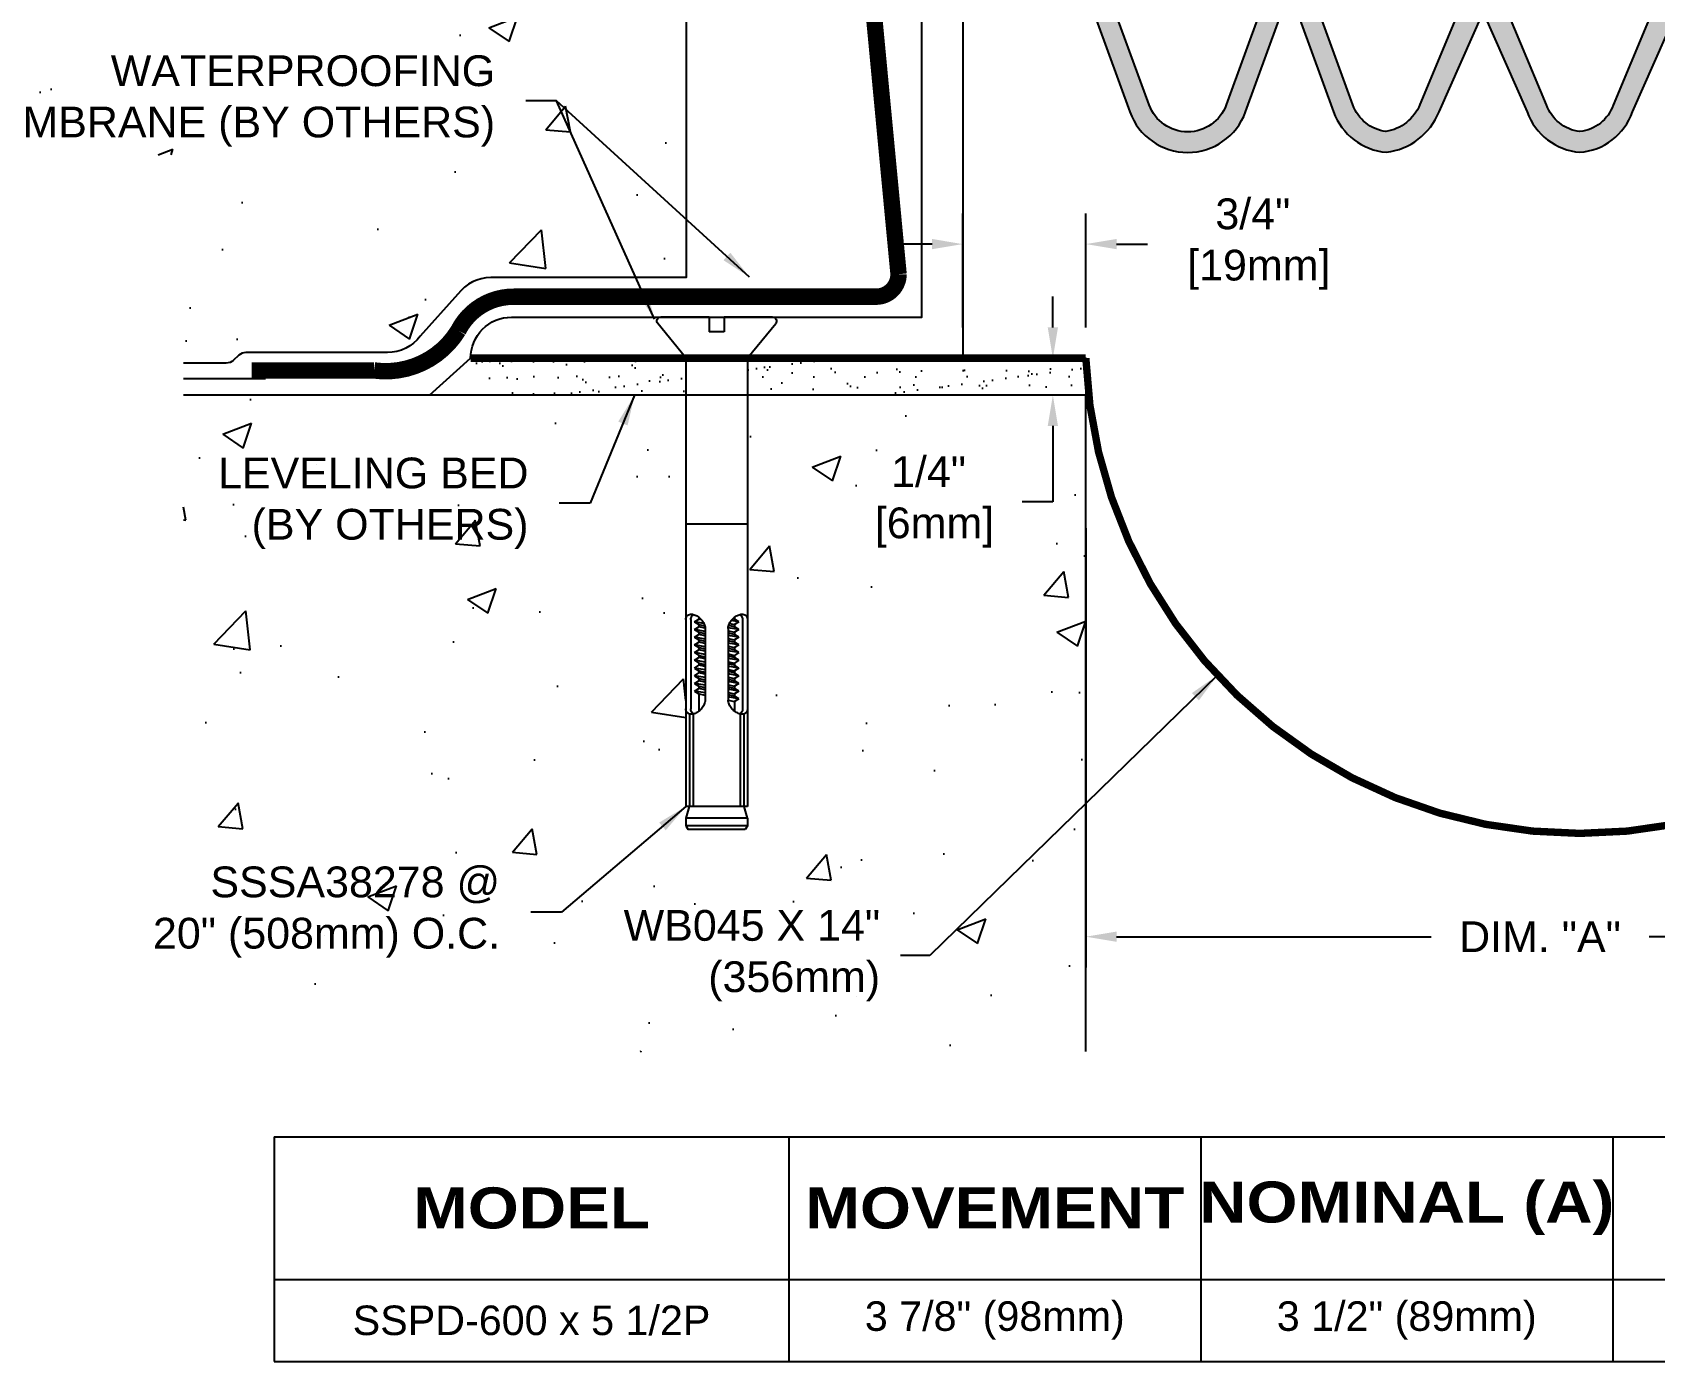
# Model space of a CAD drawing. Header units: inches. Extents: x -6.1 to 53.5, y -11.4 to 2.8.
# Drawn here: x -0.92 to 8.97, y -11.37 to -3.27 of the extents above; entities that cross this region are included whole.
import ezdxf

# ---------------------------------------------------------------- set-up
doc = ezdxf.new("R2010")
doc.units = ezdxf.units.IN
doc.header["$MEASUREMENT"] = 0
for name, color, linetype in [('Anchors', 4, 'Continuous'), ('Conditions', 1, 'Continuous'), ('Dimensions', 3, 'Continuous'), ('Fillers', 2, 'Continuous'), ('Metals', 7, 'Continuous'), ('Seal', 5, 'Continuous'), ('Text', 2, 'Continuous')]:
    doc.layers.add(name, color=color, linetype=linetype)
doc.styles.add('ARIAL', font='arial.ttf')
doc.styles.add('Arial Bold', font='')
doc.styles.get('Arial Bold').set_extended_font_data('Arial Black')
doc.dimstyles.new('Arial', dxfattribs={"dimscale": 1.5, "dimtxt": 0.125, "dimasz": 0.125, "dimexe": 0.125, "dimexo": 0.125, "dimgap": 0.125, "dimtad": 0, "dimtih": 1, "dimtoh": 1, "dimdec": 4, "dimzin": 0, "dimdsep": 46, "dimlunit": 4, "dimtxsty": 'ARIAL', "dimcen": 0.125, "dimadec": 0, "dimazin": 0, "dimtfac": 1, "dimtdec": 4, "dimtofl": 0, "dimtmove": 0, "dimatfit": 3, "dimfxl": 0, "dimfrac": 2, "dimtolj": 1, "dimtzin": 0, "dimarcsym": 0})
pattern_1 = [(37.5, (-4.8217, -9.52077), (-0.0062993, 0.1926824), [0, -0.152, 0, -0.17, 0, -0.1625]), (7.5, (-4.8217, -9.52077), (0.1769777, 0.2822146), [0, -0.082, 0, -0.137, 0, -0.0525]), (327.5, (-4.9447, -9.52077), (0.3114142, 0.000566), [0, -0.05, 0, -0.18, 0, -0.235]), (317.5, (-4.9447, -9.52077), (0.3006127, 0.0877676), [0, -0.025, 0, -0.118, 0, -0.135])]

# ---------------------------------------------------------------- blocks, each defined once
blk = doc.blocks.new('SSSA38278')
for p, q in [((-0.3411, 0), (-0.045, 0)), ((-0.045, 0), (-0.045, -0.09)), ((0.045, 0), (0.3411, 0)), ((0.045, 0), (0.045, -0.09)), ((-0.1909, -0.2462), (-0.3597, -0.039)), ((-0.045, -0.09), (0.045, -0.09)), ((0.1909, -0.2462), (0.3597, -0.039)), ((-0.1875, -0.2556), (-0.1875, -2.982)), ((0.1875, -0.2556), (0.1875, -2.982)), ((-0.1875, -1.2621), (0.1875, -1.2621)), ((-0.1575, -1.8434), (-0.1575, -2.3869)), ((-0.135, -1.857), (-0.108, -1.8405)), ((-0.135, -1.857), (-0.0889, -1.849)), ((-0.135, -1.857), (-0.108, -1.8735)), ((-0.108, -1.8297), (-0.108, -1.8405)), ((-0.108, -1.8405), (-0.0983, -1.8383)), ((-0.0776, -1.8668), (-0.108, -1.8735)), ((-0.108, -1.8735), (-0.108, -1.8873)), ((0.108, -1.8735), (0.0723, -1.8812)), ((0.0775, -1.8669), (0.135, -1.857)), ((0.0933, -1.8436), (0.108, -1.8405)), ((0.108, -1.8297), (0.108, -1.8405)), ((0.135, -1.857), (0.108, -1.8405)), ((0.135, -1.857), (0.108, -1.8735)), ((0.108, -1.8735), (0.108, -1.8873)), ((0.1575, -1.8434), (0.1575, -2.3869)), ((-0.135, -1.9038), (-0.108, -1.8873)), ((-0.135, -1.9038), (-0.0705, -1.8926)), ((-0.135, -1.9038), (-0.108, -1.9203)), ((-0.135, -1.9507), (-0.108, -1.9342)), ((-0.135, -1.9507), (-0.0705, -1.9395)), ((-0.135, -1.9507), (-0.108, -1.9672)), ((-0.108, -1.8873), (-0.0727, -1.8797)), ((-0.0705, -1.9122), (-0.108, -1.9203)), ((-0.108, -1.9203), (-0.108, -1.9342)), ((-0.108, -1.9342), (-0.0705, -1.9261)), ((-0.0705, -1.9591), (-0.108, -1.9672)), ((-0.108, -1.9672), (-0.108, -1.9811)), ((-0.108, -1.9811), (-0.0705, -1.9729)), ((-0.0705, -1.8964), (-0.0705, -2.3339)), ((0.0705, -1.8955), (0.108, -1.8873)), ((0.0705, -1.8964), (0.0705, -2.3339)), ((0.0705, -1.915), (0.135, -1.9038)), ((0.0705, -1.915), (0.135, -1.9038)), ((0.108, -1.9203), (0.0705, -1.9285)), ((0.0705, -1.9423), (0.108, -1.9342)), ((0.0705, -1.9619), (0.135, -1.9507)), ((0.108, -1.9672), (0.0705, -1.9753)), ((0.135, -1.9038), (0.108, -1.8873)), ((0.135, -1.9038), (0.108, -1.9203)), ((0.108, -1.9203), (0.108, -1.9342)), ((0.135, -1.9507), (0.108, -1.9342)), ((0.135, -1.9507), (0.108, -1.9672)), ((0.108, -1.9672), (0.108, -1.9811)), ((-0.135, -1.9976), (-0.108, -1.9811)), ((-0.135, -1.9976), (-0.0705, -1.9864)), ((-0.135, -1.9976), (-0.108, -2.0141)), ((-0.135, -2.0445), (-0.108, -2.028)), ((-0.135, -2.0445), (-0.0705, -2.0333)), ((-0.135, -2.0445), (-0.108, -2.061)), ((-0.135, -2.0913), (-0.108, -2.0748)), ((-0.0705, -2.0059), (-0.108, -2.0141)), ((-0.108, -2.0141), (-0.108, -2.028)), ((-0.108, -2.028), (-0.0705, -2.0198)), ((-0.0705, -2.0528), (-0.108, -2.061)), ((-0.108, -2.061), (-0.108, -2.0748)), ((-0.108, -2.0748), (-0.0705, -2.0667)), ((0.0705, -1.9892), (0.108, -1.9811)), ((0.0705, -2.0088), (0.135, -1.9976)), ((0.108, -2.0141), (0.0705, -2.0222)), ((0.0705, -2.0361), (0.108, -2.028)), ((0.0705, -2.0557), (0.135, -2.0445)), ((0.108, -2.061), (0.0705, -2.0691)), ((0.0705, -2.083), (0.108, -2.0748)), ((0.135, -1.9976), (0.108, -1.9811)), ((0.135, -1.9976), (0.108, -2.0141)), ((0.108, -2.0141), (0.108, -2.028)), ((0.135, -2.0445), (0.108, -2.028)), ((0.135, -2.0445), (0.108, -2.061)), ((0.108, -2.061), (0.108, -2.0748)), ((0.135, -2.0913), (0.108, -2.0748)), ((-0.135, -2.0913), (-0.0705, -2.0801)), ((-0.135, -2.0913), (-0.108, -2.1078)), ((-0.135, -2.1382), (-0.108, -2.1217)), ((-0.135, -2.1382), (-0.0705, -2.127)), ((-0.135, -2.1382), (-0.108, -2.1547)), ((-0.135, -2.1851), (-0.108, -2.1686)), ((-0.135, -2.1851), (-0.0705, -2.1739)), ((-0.0705, -2.0997), (-0.108, -2.1078)), ((-0.108, -2.1078), (-0.108, -2.1217)), ((-0.108, -2.1217), (-0.0705, -2.1136)), ((-0.0705, -2.1466), (-0.108, -2.1547)), ((-0.108, -2.1547), (-0.108, -2.1686)), ((-0.108, -2.1686), (-0.0705, -2.1604)), ((0.0705, -2.1025), (0.135, -2.0913)), ((0.108, -2.1078), (0.0705, -2.116)), ((0.0705, -2.1298), (0.108, -2.1217)), ((0.0705, -2.1494), (0.135, -2.1382)), ((0.108, -2.1547), (0.0705, -2.1628)), ((0.0705, -2.1767), (0.108, -2.1686)), ((0.135, -2.0913), (0.108, -2.1078)), ((0.108, -2.1078), (0.108, -2.1217)), ((0.135, -2.1382), (0.108, -2.1217)), ((0.135, -2.1382), (0.108, -2.1547)), ((0.108, -2.1547), (0.108, -2.1686)), ((0.135, -2.1851), (0.108, -2.1686)), ((-0.135, -2.1851), (-0.108, -2.2016)), ((-0.135, -2.232), (-0.108, -2.2155)), ((-0.135, -2.232), (-0.0705, -2.2208)), ((-0.135, -2.232), (-0.108, -2.2485)), ((-0.135, -2.2788), (-0.108, -2.2623)), ((-0.135, -2.2788), (-0.0705, -2.2676)), ((-0.0705, -2.1934), (-0.108, -2.2016)), ((-0.108, -2.2016), (-0.108, -2.2155)), ((-0.108, -2.2155), (-0.0705, -2.2073)), ((-0.0705, -2.2403), (-0.108, -2.2485)), ((-0.108, -2.2485), (-0.108, -2.2623)), ((-0.108, -2.2623), (-0.0705, -2.2542)), ((0.0705, -2.1963), (0.135, -2.1851)), ((0.108, -2.2016), (0.0705, -2.2097)), ((0.0705, -2.2236), (0.108, -2.2155)), ((0.0705, -2.2432), (0.135, -2.232)), ((0.108, -2.2485), (0.0705, -2.2566)), ((0.0705, -2.2705), (0.108, -2.2623)), ((0.135, -2.1851), (0.108, -2.2016)), ((0.108, -2.2016), (0.108, -2.2155)), ((0.135, -2.232), (0.108, -2.2155)), ((0.135, -2.232), (0.108, -2.2485)), ((0.108, -2.2485), (0.108, -2.2623)), ((0.135, -2.2788), (0.108, -2.2623)), ((-0.135, -2.2788), (-0.108, -2.2953)), ((-0.135, -2.3257), (-0.108, -2.3092)), ((-0.135, -2.3257), (-0.0705, -2.3145)), ((-0.135, -2.3257), (-0.108, -2.3422)), ((-0.0705, -2.2872), (-0.108, -2.2953)), ((-0.108, -2.2953), (-0.108, -2.3092)), ((-0.108, -2.3092), (-0.0705, -2.3011)), ((-0.0705, -2.3341), (-0.108, -2.3422)), ((-0.108, -2.3422), (-0.108, -2.4007)), ((0.0705, -2.29), (0.135, -2.2788)), ((0.108, -2.2953), (0.0705, -2.3035)), ((0.135, -2.2788), (0.108, -2.2953)), ((0.108, -2.2953), (0.108, -2.4007)), ((-0.166, -2.4197), (-0.166, -2.982)), ((-0.1435, -2.4197), (-0.1435, -2.982)), ((0.1435, -2.4197), (0.1435, -2.982)), ((0.166, -2.4197), (0.166, -2.982)), ((-0.1875, -3.0529), (-0.1682, -2.982)), ((-0.1875, -2.982), (0.1875, -2.982)), ((-0.1875, -3.0529), (0.1875, -3.0529)), ((-0.1875, -3.0529), (-0.1875, -3.0994)), ((0.1682, -2.982), (0.1875, -3.0529)), ((0.1875, -3.0529), (0.1875, -3.0994)), ((-0.1875, -3.0994), (0.1875, -3.0994)), ((-0.1875, -3.0994), (-0.1741, -3.1226)), ((-0.1741, -3.1226), (0.1741, -3.1226)), ((0.1875, -3.0994), (0.1741, -3.1226))]:
    blk.add_line(p, q)
for centre, radius, start, end in [((-0.3411, -0.0239), 0.0239, 90, 219.03203), ((0.3411, -0.0239), 0.0239, 320.96797, 90), ((-0.2025, -0.2556), 0.015, 0, 39.16663), ((0.2025, -0.2556), 0.015, 140.83337, 180), ((-0.1351, -1.8434), 0.0524, 168.9394, 180), ((-0.1595, -1.8387), 0.0276, 135, 168.9394), ((-0.1595, -1.8387), 0.0276, 101.0606, 135), ((-0.1547, -1.863), 0.0524, 76.6123, 101.0606), ((-0.1051, -1.8434), 0.0524, 168.9394, 180), ((-0.1295, -1.8387), 0.0276, 135, 168.9394), ((-0.1295, -1.8387), 0.0276, 110.90855, 135), ((-0.1607, -1.8883), 0.0783, 59.30278, 76.6123), ((-0.1791, -1.9193), 0.1144, 45, 59.30278), ((-0.1791, -1.9193), 0.1144, 30.69722, 45), ((-0.1481, -1.9009), 0.0783, 13.3877, 30.69722), ((0.1481, -1.9009), 0.0783, 149.30278, 166.6123), ((0.1791, -1.9193), 0.1144, 135, 149.30278), ((0.1791, -1.9193), 0.1144, 120.69722, 135), ((0.1607, -1.8883), 0.0783, 103.3877, 120.69722), ((0.1295, -1.8387), 0.0276, 45, 69.09145), ((0.1547, -1.863), 0.0524, 78.9394, 103.3877), ((0.1295, -1.8387), 0.0276, 11.0606, 45), ((0.1051, -1.8434), 0.0524, 360, 11.0606), ((0.1595, -1.8387), 0.0276, 45, 78.9394), ((0.1595, -1.8387), 0.0276, 11.0606, 45), ((0.1351, -1.8434), 0.0524, 0, 11.0606), ((-0.1229, -1.8949), 0.0524, 358.29929, 13.3877), ((0.1229, -1.8949), 0.0524, 166.6123, 181.70071), ((-0.1791, -2.3111), 0.1144, 315, 329.30278), ((-0.1481, -2.3295), 0.0783, 329.30278, 346.6123), ((-0.1229, -2.3355), 0.0524, 346.6123, 1.70071), ((0.1229, -2.3355), 0.0524, 178.29929, 193.3877), ((0.1481, -2.3295), 0.0783, 193.3877, 210.69722), ((0.1791, -2.3111), 0.1144, 210.69722, 225), ((-0.1351, -2.3869), 0.0524, 180, 191.0606), ((-0.1595, -2.3917), 0.0276, 191.0606, 225), ((-0.1595, -2.3917), 0.0276, 225, 258.9394), ((-0.1547, -2.3673), 0.0524, 258.9394, 283.3877), ((-0.1051, -2.3869), 0.0524, 180, 191.0606), ((-0.1295, -2.3917), 0.0276, 191.0606, 225), ((-0.1295, -2.3917), 0.0276, 225, 249.09145), ((-0.1607, -2.3421), 0.0783, 283.3877, 300.69722), ((-0.1791, -2.3111), 0.1144, 300.69722, 315), ((0.1791, -2.3111), 0.1144, 225, 239.30278), ((0.1607, -2.3421), 0.0783, 239.30278, 256.6123), ((0.1295, -2.3917), 0.0276, 290.90855, 315), ((0.1547, -2.3673), 0.0524, 256.6123, 281.0606), ((0.1295, -2.3917), 0.0276, 315, 348.9394), ((0.1051, -2.3869), 0.0524, 348.9394, 0), ((0.1595, -2.3917), 0.0276, 281.0606, 315), ((0.1595, -2.3917), 0.0276, 315, 348.9394), ((0.1351, -2.3869), 0.0524, 348.9394, 360)]:
    blk.add_arc(centre, radius, start, end)
blk = doc.blocks.new('*D2')
at = {"layer": 'Defpoints', "color": 0}
for p in [(5.5, -6.1028), (11.5224, -6.1028), (11.5224, -8.7807)]:
    blk.add_point(p, dxfattribs=at)
at = {"layer": 'Dimensions', "color": 0, "lineweight": -2}
for p, q in [((5.5, -6.2903), (5.5, -8.9682)), ((11.5224, -6.2903), (11.5224, -8.9682)), ((5.6875, -8.7807), (7.6041, -8.7807)), ((11.3349, -8.7807), (8.933, -8.7807))]:
    blk.add_line(p, q, dxfattribs=at)
at = {"layer": 'Dimensions', "color": 0}
for points in [[(5.6875, -8.7495), (5.6875, -8.812), (5.5, -8.7807)], [(11.3349, -8.7495), (11.3349, -8.812), (11.5224, -8.7807)]]:
    blk.add_solid(points, dxfattribs=at)
at = {"layer": 'Dimensions', "color": 0, "insert": (8.2685, -8.7807), "char_height": 0.1875, "attachment_point": 5, "style": 'ARIAL'}
blk.add_mtext('\\A1;DIM. "A"', dxfattribs=at)
blk = doc.blocks.new('*D3')
at = {"layer": 'Defpoints', "color": 0}
for p in [(5.2991, -5.2551), (5.5, -5.2551), (5.5, -5.4801)]:
    blk.add_point(p, dxfattribs=at)
at = {"layer": 'Dimensions', "color": 0, "lineweight": -2}
for p, q in [((5.2991, -5.0676), (5.2991, -4.8801)), ((5.3125, -5.2551), (5.1116, -5.2551)), ((5.3125, -5.4801), (5.1116, -5.4801)), ((5.2991, -5.6676), (5.2991, -6.1307)), ((5.2991, -6.1307), (5.1116, -6.1307))]:
    blk.add_line(p, q, dxfattribs=at)
at = {"layer": 'Dimensions', "color": 0}
for points in [[(5.2679, -5.0676), (5.3304, -5.0676), (5.2991, -5.2551)], [(5.2679, -5.6676), (5.3304, -5.6676), (5.2991, -5.4801)]]:
    blk.add_solid(points, dxfattribs=at)
at = {"layer": 'Dimensions', "color": 0, "insert": (4.5413, -6.1307), "char_height": 0.1875, "attachment_point": 5, "style": 'ARIAL'}
blk.add_mtext('\\A1;1/4"\\P [6mm]', dxfattribs=at)
blk = doc.blocks.new('*D4')
at = {"layer": 'Defpoints', "color": 0}
for p in [(4.75, -4.56), (4.75, -5.2551), (5.5, -5.2551)]:
    blk.add_point(p, dxfattribs=at)
at = {"layer": 'Dimensions', "color": 0, "lineweight": -2}
for p, q in [((4.75, -5.0676), (4.75, -4.3725)), ((5.5, -5.0676), (5.5, -4.3725)), ((4.5625, -4.56), (4.375, -4.56)), ((5.6875, -4.56), (5.875, -4.56))]:
    blk.add_line(p, q, dxfattribs=at)
at = {"layer": 'Dimensions', "color": 0}
for points in [[(4.5625, -4.5287), (4.5625, -4.5912), (4.75, -4.56)], [(5.6875, -4.5287), (5.6875, -4.5912), (5.5, -4.56)]]:
    blk.add_solid(points, dxfattribs=at)
at = {"layer": 'Dimensions', "color": 0, "insert": (6.5181, -4.56), "char_height": 0.1875, "attachment_point": 5, "style": 'ARIAL'}
blk.add_mtext('\\A1;3/4"\\P [19mm]', dxfattribs=at)
blk = doc.blocks.new('CSA3X4X14')
blk.add_lwpolyline([(0.25, 3.75, 0.414214), (0, 4), (0, 0), (3, 0, 0.414214), (2.75, 0.25), (0.25, 0.25)], format="xyb", close=True)
blk = doc.blocks.new('*T18')
at = {"layer": 'Conditions', "color": 0, "linetype": 'ByBlock', "lineweight": -2}
for p, q in [((0, 0), (16.0668, 0)), ((0, 0), (0, -1.3687)), ((3.1361, 0), (3.1361, -1.3687)), ((5.6473, 0), (5.6473, -1.3687)), ((8.1584, 0), (8.1584, -1.3687)), ((10.6695, 0), (10.6695, -1.3687)), ((13.1806, 0), (13.1806, -1.3687)), ((16.0668, 0), (16.0668, -1.3687)), ((0, -0.8687), (16.0668, -0.8687)), ((0, -1.3687), (16.0668, -1.3687))]:
    blk.add_line(p, q, dxfattribs=at)
at = {"layer": 'Conditions', "color": 2, "attachment_point": 5}
for s, insert, char_height, width, style in [('{\\fArial Black|b0|i0|c0|p34;NOMINAL (A)}', (6.9028, -0.4343), 0.25, 2.391127, 'ARIAL'), ('{\\fArial Black|b0|i0|c0|p34;MIN (A)}', (9.4139, -0.4343), 0.25, 2.391127, 'ARIAL'), ('{\\fArial Black|b0|i0|c0|p34;MAX (A)}', (11.9251, -0.4343), 0.25, 2.391127, 'ARIAL'), (' (B)', (14.6237, -0.4343), 0.25, 2.766127, 'Arial Bold'), ('{\\fArial Black|b0|i0|c0|p34;MODEL}', (1.5681, -0.4343), 0.25, 3.016127, 'ARIAL'), ('{\\fArial Black|b0|i0|c0|p34;MOVEMENT}', (4.3917, -0.4343), 0.25, 2.391127, 'ARIAL'), ('10 3/4" (273mm)', (14.6237, -1.1187), 0.1875, 2.766127, 'ARIAL'), ('SSPD-600 x 5 1/2P', (1.5681, -1.1187), 0.18, 3.016127, 'ARIAL'), ('3 7/8" (98mm)', (4.3917, -1.1187), 0.18, 2.391127, 'ARIAL'), ('3 1/2" (89mm)', (6.9028, -1.1187), 0.18, 2.391127, 'ARIAL'), ('2 1/8" (54mm)', (9.4139, -1.1187), 0.18, 2.391127, 'ARIAL'), ('6" (152mm)', (11.9251, -1.1187), 0.18, 2.391127, 'ARIAL')]:
    blk.add_mtext(s, dxfattribs=dict(at, insert=insert, char_height=char_height, width=width, style=style))
blk = doc.blocks.new('SSPD600')
h = blk.add_hatch(color=256)
h.paths.add_polyline_path([(3.3139, 0.03), (3.0817, -0.6936), (2.8496, 0.03), (2.1344, 0.03), (1.871, -0.6936), (1.5276, 0.25), (1.25, 0.25), (1.25, 0.125), (0, 0.125), (0, 0), (0.571, 0, -0.414214), (0.634, -0.063), (0.634, -0.697), (0.697, -0.76), (0.742, -0.76), (0.9244, -0.5776), (0.8679, -0.521), (0.7496, -0.6393, -0.668179), (0.724, -0.6286), (0.724, -0.45, -0.414214), (0.764, -0.41, 0.414214), (0.804, -0.37), (0.804, -0.063, -0.414214), (0.867, 0), (1.187, 0, -0.414214), (1.25, -0.063), (1.25, -2.7652), (1.5186, -3.5033, 0.315299), (1.871, -3.75, 0.315299), (2.2234, -3.5033), (2.492, -2.7652), (2.7606, -3.5033, 0.292514), (3.0817, -3.7487, 0.274694), (3.4029, -3.5033), (3.6715, -2.8975), (3.9401, -3.5033, 0.292514), (4.2612, -3.7487, 0.298466), (4.5824, -3.5033), (4.851, -2.8975), (5.1196, -3.5033, 0.292514), (5.4407, -3.7487, 0.264013), (5.7619, -3.5033), (6.0305, -2.7652), (6.2991, -3.5033, 0.315299), (6.6515, -3.75, 0.315299), (7.0039, -3.5033), (7.2725, -2.7652), (7.2725, -0.063, -0.414214), (7.3355, 0), (7.6555, 0, -0.414214), (7.7185, -0.063), (7.7185, -0.37, 0.414214), (7.7585, -0.41, -0.414214), (7.7985, -0.45), (7.7985, -0.6286, -0.668179), (7.7729, -0.6393), (7.6546, -0.521), (7.5981, -0.5776), (7.7805, -0.76), (7.8255, -0.76), (7.8885, -0.697), (7.8885, -0.063, -0.414214), (7.9515, 0), (8.5225, 0), (8.5225, 0.125), (7.2725, 0.125), (7.2725, 0.25), (6.9949, 0.25), (6.6515, -0.6936), (6.3881, 0.03), (5.6729, 0.03), (5.4407, -0.6936), (5.2086, 0.03), (4.4934, 0.03), (4.2612, -0.6936), (4.0291, 0.03)])
h.paths.add_polyline_path([(3.938, -0.095), (4.1956, -0.8982), (3.6715, -2.5321), (3.1474, -0.8982), (3.405, -0.095)], flags=16)
h.paths.add_polyline_path([(3.0161, -0.8982), (2.5146, -2.4617), (1.9375, -0.8763), (2.2219, -0.095), (2.7585, -0.095)], flags=16)
h.paths.add_polyline_path([(4.5845, -0.095), (5.1175, -0.095), (5.3751, -0.8982), (4.851, -2.5321), (4.3269, -0.8982)], flags=16)
h.paths.add_polyline_path([(3.0817, -1.1028), (3.5974, -2.7102), (3.2862, -3.4584, -0.260324), (3.0798, -3.6228, -0.279008), (2.8781, -3.4605), (2.5843, -2.6535)], flags=16)
h.paths.add_polyline_path([(4.2612, -1.1028), (4.7769, -2.7103), (4.4647, -3.4612, -0.288275), (4.2619, -3.6231, -0.281903), (4.0576, -3.4605), (3.7456, -2.7103)], flags=16)
h.paths.add_polyline_path([(1.8045, -0.8763), (1.375, -2.0563), (1.375, -0.063, 0.085638), (1.3641, 0), (1.375, 0), (1.375, 0.125), (1.44, 0.125)], flags=16)
h.paths.add_polyline_path([(5.764, -0.095), (6.3006, -0.095), (6.585, -0.8763), (6.0305, -2.3998), (6.0079, -2.4617), (5.5064, -0.8982)], flags=16)
h.paths.add_polyline_path([(1.871, -1.0591), (2.4255, -2.5825), (2.1059, -3.4605, -0.315299), (1.871, -3.625, -0.315299), (1.6361, -3.4605), (1.375, -2.7432), (1.375, -2.4218)], flags=16)
h.paths.add_polyline_path([(5.4407, -1.1028), (5.9382, -2.6535), (5.6457, -3.4571, -0.248103), (5.4376, -3.6226, -0.277706), (5.2371, -3.4605), (4.9251, -2.7103)], flags=16)
h.paths.add_polyline_path([(6.6515, -1.0591), (7.1475, -2.4218), (7.1475, -2.7432), (6.8864, -3.4605, -0.315299), (6.6515, -3.625, -0.315299), (6.4166, -3.4605), (6.097, -2.5825)], flags=16)
h.paths.add_polyline_path([(6.718, -0.8763), (7.0825, 0.125), (7.1475, 0.125), (7.1475, 0), (7.1584, 0, 0.085638), (7.1475, -0.063), (7.1475, -2.0563)], flags=16)
for points in [[(7.2725, -0.063, -0.414214), (7.3355, 0), (7.6555, 0, -0.414214), (7.7185, -0.063), (7.7185, -0.37, 0.414214), (7.7585, -0.41, -0.414214), (7.7985, -0.45), (7.7985, -0.6286, -0.668179), (7.7729, -0.6393), (7.6546, -0.521), (7.5981, -0.5776), (7.7805, -0.76), (7.8255, -0.76), (7.8885, -0.697), (7.8885, -0.063, -0.414214), (7.9515, 0), (8.5225, 0), (8.5225, 0.125), (7.2725, 0.125), (7.2725, 0.25), (6.9949, 0.25), (6.6515, -0.6936), (6.3881, 0.03), (5.6729, 0.03), (5.4407, -0.6936), (5.2086, 0.03), (4.4934, 0.03), (4.2612, -0.6936), (4.0291, 0.03), (3.3139, 0.03), (3.0817, -0.6936), (2.8496, 0.03), (2.1344, 0.03), (1.871, -0.6936), (1.5276, 0.25), (1.25, 0.25), (1.25, 0.125), (0, 0.125), (0, 0), (0.571, 0, -0.414214), (0.634, -0.063), (0.634, -0.697), (0.697, -0.76), (0.742, -0.76), (0.9244, -0.5776), (0.8679, -0.521), (0.7496, -0.6393, -0.668179), (0.724, -0.6286), (0.724, -0.45, -0.414214), (0.764, -0.41, 0.414214), (0.804, -0.37), (0.804, -0.063, -0.414214), (0.867, 0), (1.187, 0, -0.414214), (1.25, -0.063), (1.25, -2.7652), (1.5186, -3.5033, 0.315299), (1.871, -3.75, 0.315299), (2.2234, -3.5033), (2.492, -2.7652), (2.7606, -3.5033, 0.292514), (3.0817, -3.7487, 0.274694), (3.4029, -3.5033), (3.6715, -2.8975), (3.9401, -3.5033, 0.292514), (4.2612, -3.7487, 0.298466), (4.5824, -3.5033), (4.851, -2.8975), (5.1196, -3.5033, 0.292514), (5.4407, -3.7487, 0.264013), (5.7619, -3.5033), (6.0305, -2.7652), (6.2991, -3.5033, 0.315299), (6.6515, -3.75, 0.315299), (7.0039, -3.5033), (7.2725, -2.7652)], [(1.8045, -0.8763), (1.375, -2.0563), (1.375, -0.063, 0.085638), (1.3641, 0), (1.375, 0), (1.375, 0.125), (1.44, 0.125)], [(6.718, -0.8763), (7.1475, -2.0563), (7.1475, -0.063, -0.085638), (7.1584, 0), (7.1475, 0), (7.1475, 0.125), (7.0825, 0.125)], [(1.871, -1.0591), (2.4255, -2.5825), (2.1059, -3.4605, -0.315299), (1.871, -3.625, -0.315299), (1.6361, -3.4605), (1.375, -2.7432), (1.375, -2.4218)], [(6.6515, -1.0591), (6.097, -2.5825), (6.4166, -3.4605, 0.315299), (6.6515, -3.625, 0.315299), (6.8864, -3.4605), (7.1475, -2.7432), (7.1475, -2.4218)], [(3.0817, -1.1028), (3.5974, -2.7102), (3.2862, -3.4584, -0.260324), (3.0798, -3.6228, -0.279008), (2.8781, -3.4605), (2.5843, -2.6535)], [(4.2612, -1.1028), (4.7769, -2.7103), (4.4647, -3.4612, -0.288275), (4.2619, -3.6231, -0.281903), (4.0576, -3.4605), (3.7456, -2.7103)], [(5.4407, -1.1028), (5.9382, -2.6535), (5.6457, -3.4571, -0.248103), (5.4376, -3.6226, -0.277706), (5.2371, -3.4605), (4.9251, -2.7103)]]:
    blk.add_lwpolyline(points, format="xyb", close=True)
for points in [[(2.2219, -0.095), (2.7585, -0.095), (3.0161, -0.8982), (2.5146, -2.4617), (1.9375, -0.8763)], [(3.1474, -0.8982), (3.405, -0.095), (3.938, -0.095), (4.1956, -0.8982), (3.6715, -2.5321)], [(4.3269, -0.8982), (4.5845, -0.095), (5.1175, -0.095), (5.3751, -0.8982), (4.851, -2.5321)], [(5.5064, -0.8982), (5.764, -0.095), (6.3006, -0.095), (6.585, -0.8763), (6.0305, -2.3998), (6.0079, -2.4617)]]:
    blk.add_lwpolyline(points, close=True)

msp = doc.modelspace()

# ---------------------------------------------------------------- hatches: boundary and pattern name
at = {"layer": 'Conditions'}
h = msp.add_hatch(dxfattribs=at)
h.set_pattern_fill('AR-CONC', color=256, scale=0.25, style=0)
h.set_pattern_definition([(50, (-5.024, -12.4823), (1.79315, -0.15688), [0.1875, -2.0625]), (355, (-5.024, -12.4823), (-0.34688, 1.88048), [0.15, -1.65]), (100.4514, (-4.8746, -12.4954), (1.44627, 1.7236), [0.15935, -1.75286]), (46.184, (-5.024, -11.9823), (2.6681, -0.4138), [0.28125, -3.09375]), (96.636, (-4.8017, -12.0168), (2.33666, 2.4353), [0.23903, -2.62928]), (351.184, (-5.024, -11.9823), (2.33665, 2.4353), [0.225, -2.475]), (21, (-4.774, -12.1073), (1.49227, -1.00655), [0.1875, -2.0625]), (326, (-4.774, -12.1073), (0.60829, 1.81288), [0.15, -1.65]), (71.4514, (-4.6497, -12.1912), (2.10056, 0.80633), [0.15935, -1.75286]), (37.5, (-5.024, -12.4823), (0.0304, 0.832235), [0, -1.63, 0, -1.675, 0, -1.65625]), (7.5, (-5.024, -12.4823), (0.657674, 0.98603), [0, -0.955, 0, -1.5925, 0, -0.63125]), (327.5, (-5.5815, -12.4823), (1.334556, -0.056387), [0, -0.625, 0, -1.95, 0, -2.5875]), (317.5, (-5.8315, -12.4823), (1.457965, 0.25026), [0, -0.8125, 0, -1.295, 0, -1.8375])])
edge = h.paths.add_edge_path()
edge.add_line((3.0645, 0), (-0.04587, 0))
edge.add_line((-0.04587, 0), (-0.04587, -5.28486))
edge.add_line((-0.04587, -5.28486), (0.21529, -5.28486))
edge.add_arc((0.21529, -5.22236), 0.0625, 270, 312.204497)
edge.add_line((0.25728, -5.26865), (0.29232, -5.23687))
edge.add_arc((0.33431, -5.28317), 0.0625, 90, 132.204497, ccw=False)
edge.add_line((0.33431, -5.22067), (1.19692, -5.22067))
edge.add_arc((1.19692, -4.97067), 0.25, 270, 323.188767)
edge.add_line((1.39707, -5.12046), (1.62708, -4.86456))
edge.add_arc((1.82723, -5.01435), 0.25, 90, 143.188767, ccw=False)
edge.add_line((1.82723, -4.76435), (3.0645, -4.76435))
edge.add_line((3.0645, -4.76435), (3.0645, 0))
edge = h.paths.add_edge_path()
edge.add_line((17.02241, 0), (13.36955, 0))
edge.add_line((13.36955, 0), (13.36955, -4.76435))
edge.add_line((13.36955, -4.76435), (15.14931, -4.76435))
edge.add_arc((15.14931, -5.01435), 0.25, 36.811233, 90, ccw=False)
edge.add_line((15.34946, -4.86456), (15.57947, -5.12046))
edge.add_arc((15.77962, -4.97067), 0.25, 216.811233, 270)
edge.add_line((15.77962, -5.22067), (16.64223, -5.22067))
edge.add_arc((16.64223, -5.28317), 0.0625, 47.795503, 90, ccw=False)
edge.add_line((16.68421, -5.23687), (16.71926, -5.26865))
edge.add_arc((16.76124, -5.22236), 0.0625, 227.795503, 270)
edge.add_line((16.76124, -5.28486), (17.02241, -5.28486))
edge.add_line((17.02241, -5.28486), (17.02241, 0))
h.paths.add_polyline_path([(0.08896, -0.76942), (2.89212, -0.76942), (2.89212, -1.42495), (0.08896, -1.42495)], flags=16)
h.paths.add_polyline_path([(-1.43886, -3.36009), (1.90045, -3.36009), (1.90045, -4.01561), (-1.43886, -4.01561)])
h.paths.add_polyline_path([(13.93223, -3.46108), (15.10839, -3.46108), (15.10839, -3.74885), (13.93223, -3.74885)], flags=16)
h.paths.add_polyline_path([(14.00717, -0.74264), (14.65869, -0.74264), (14.65869, -1.02466), (14.00717, -1.02466)], flags=16)
h.paths.add_polyline_path([(14.02123, -1.4424), (16.02874, -1.4424), (16.02874, -1.73004), (14.02123, -1.73004)], flags=16)
h = msp.add_hatch(dxfattribs=at)
h.set_pattern_fill('AR-SAND', color=256, scale=0.1, style=0)
h.set_pattern_definition(pattern_1)
h.paths.add_polyline_path([(3.0625, -5.26077, 0.0967687), (3.0614, -5.25512), (1.75, -5.25512), (1.75, -5.48012), (3.0625, -5.48012)])
h = msp.add_hatch(dxfattribs=at)
h.set_pattern_fill('AR-SAND', color=256, scale=0.1, style=0)
h.set_pattern_definition(pattern_1)
h.paths.add_polyline_path([(5.5, -5.25512), (3.4386, -5.25512, 0.0967687), (3.4375, -5.26077), (3.4375, -5.48012), (5.5, -5.48012)])
h = msp.add_hatch(dxfattribs=at)
h.set_pattern_fill('AR-CONC', color=256, scale=0.25, style=0)
h.set_pattern_definition([(50, (-4.8217, -9.5208), (1.79315, -0.15688), [0.1875, -2.0625]), (355, (-4.8217, -9.5208), (-0.34688, 1.88048), [0.15, -1.65]), (100.451, (-4.6723, -9.5338), (1.44627, 1.7236), [0.15935, -1.75286]), (46.184, (-4.8217, -9.0208), (2.6681, -0.4138), [0.28125, -3.09375]), (96.636, (-4.5994, -9.0553), (2.33666, 2.4353), [0.239, -2.6293]), (351.184, (-4.8217, -9.0208), (2.33665, 2.4353), [0.225, -2.475]), (21, (-4.5717, -9.1458), (1.49227, -1.00655), [0.1875, -2.0625]), (326, (-4.5717, -9.1458), (0.6083, 1.81288), [0.15, -1.65]), (71.451, (-4.4473, -9.2297), (2.10056, 0.80633), [0.15935, -1.75286]), (37.5, (-4.8217, -9.5208), (0.0304, 0.832235), [0, -1.63, 0, -1.675, 0, -1.65625]), (7.5, (-4.8217, -9.5208), (0.657674, 0.98603), [0, -0.955, 0, -1.5925, 0, -0.63125]), (327.5, (-5.3792, -9.5208), (1.334556, -0.056387), [0, -0.625, 0, -1.95, 0, -2.5875]), (317.5, (-5.6292, -9.5208), (1.45797, 0.25026), [0, -0.8125, 0, -1.295, 0, -1.8375])])
h.paths.add_polyline_path([(5.5, -5.48012), (3.4375, -5.48012), (3.4375, -7.98714), (3.41819, -7.98714), (3.4375, -8.05802), (3.4375, -8.10452), (3.42408, -8.12777), (3.07592, -8.12777), (3.0625, -8.10452), (3.0625, -8.05802), (3.08181, -7.98714), (3.0625, -7.98714), (3.0625, -5.48012), (1.5, -5.48012), (0, -5.48012), (0, -9.48012), (5.5, -9.48012)])
h.paths.add_polyline_path([(-0.38445, -6.09292), (1.5687, -6.09292), (1.5687, -6.74832), (-0.38445, -6.74832)], flags=9)

# ---------------------------------------------------------------- linework, layer by layer
msp.add_line((0, -5.37983), (0.50025, -5.37983), dxfattribs=at)
msp.add_lwpolyline([(3.0645, 0), (3.0645, -4.76435), (1.8731, -4.76435, 0.2363382), (1.67295, -4.86456), (1.44294, -5.12046, -0.2363382), (1.24279, -5.22067), (0.38018, -5.22067, 0.1862621), (0.33819, -5.23687), (0.30315, -5.26865, -0.1862621), (0.26117, -5.28486), (0, -5.28486)], format="xyb", dxfattribs=at)
msp.add_lwpolyline([(5.5, -5.48012), (1.5, -5.48012), (1.75, -5.25512), (5.5, -5.25512)], close=True, dxfattribs=at)
msp.add_lwpolyline([(5.5, -9.48012), (5.5, -5.48012), (0, -5.48012)], dxfattribs=at)
at = {"layer": 'Fillers'}
for points, const_width in [([(0.41499, -5.33012), (1.16145, -5.33012, 0.2970164), (1.67483, -5.08699, -0.2838842), (2.01341, -4.8805), (4.22482, -4.8805, 0.4058086), (4.35868, -4.74349), (4.35868, -4.74349), (4.125, -2.28488), (4.2, -0.38552, -0.8582025), (4.52571, -0.38552, -0.0549374), (4.46637, -0.92392, 0.1788182)], 0.1), ([(1.75, -5.25512), (5.5, -5.25512, 0.9617433), (11.5225, -5.25512), (15.2725, -5.25512)], 0.045)]:
    msp.add_lwpolyline(points, format="xyb", dxfattribs=dict(at, const_width=const_width))

# ---------------------------------------------------------------- block references
msp.add_blockref('*T18', (0.5534, -10.00114))
at = {"layer": 'Anchors', "xscale": -1}
msp.add_blockref('SSSA38278', (3.25, -5.00512), dxfattribs=at)
at = {"layer": 'Metals', "xscale": -1}
msp.add_blockref('CSA3X4X14', (4.75, -5.25512), dxfattribs=at)
at = {"layer": 'Seal'}
msp.add_blockref('SSPD600', (4.24991, -0.25124), dxfattribs=at)

# ---------------------------------------------------------------- texts
at = {"layer": 'Text', "char_height": 0.1875, "attachment_point": 6, "style": 'ARIAL'}
for s, insert, width in [('WATERPROOFING\\PMEMBRANE (BY OTHERS)', (1.89945, -3.68785), 4.3238956), ('LEVELING BED\\P(BY OTHERS)', (2.10301, -6.13931), 3.9533146), ('SSSA38278 @\\P20" (508mm) O.C.', (1.92987, -8.63124), 3.6647516)]:
    msp.add_mtext(s, dxfattribs=dict(at, insert=insert, width=width))
at = {"layer": 'Text', "insert": (4.24627, -8.89628), "char_height": 0.1875, "attachment_point": 6, "style": 'ARIAL'}
msp.add_mtext('WB045 X 14"\\P(356mm)', dxfattribs=at)

# ---------------------------------------------------------------- dimensions: what is measured, and where the dimension line sits
at = {"layer": 'Dimensions'}
dim = msp.add_linear_dim(base=(4.75, -4.55999), p1=(5.5, -5.25512), p2=(4.75, -5.25512), dimstyle='Arial', override={"dimpost": '\\X'}, dxfattribs=at)
dim.commit()
dim.dimension.update_dxf_attribs({"geometry": '*D4', "text_midpoint": (6.51814, -4.55999), "dimtype": 160})
dim = msp.add_linear_dim(base=(5.2991, -5.25512), p1=(5.5, -5.48012), p2=(5.5, -5.25512), angle=90, dimstyle='Arial', override={"dimpost": '\\X'}, dxfattribs=at)
dim.commit()
dim.dimension.update_dxf_attribs({"geometry": '*D3', "text_midpoint": (4.5413, -6.13065), "dimtype": 160})
dim = msp.add_linear_dim(base=(11.52241, -8.7807), p1=(5.5, -6.10282), p2=(11.52241, -6.10282), text='DIM. "A"', dimstyle='Arial', override={"dimpost": '\\X'}, dxfattribs=at)
dim.commit()
dim.dimension.update_dxf_attribs({"geometry": '*D2', "text_midpoint": (8.26854, -8.7807), "dimtype": 160})

# ---------------------------------------------------------------- leaders
at = {"layer": 'Text', "annotation_type": 0, "has_hookline": 1, "hookline_direction": 1}
for points, text_width in [([(3.45075, -4.76182), (2.27445, -3.68785), (2.08695, -3.68785)], 3.24557), ([(2.75, -5.48012), (2.47801, -6.13931), (2.29051, -6.13931)], 1.8594), ([(3.0625, -7.98714), (2.30487, -8.63124), (2.11737, -8.63124)], 2.08578)]:
    msp.add_leader(points, dimstyle='Arial', override={"dimgap": 0.125, "dimtad": 0}, dxfattribs=dict(at, text_width=text_width))
at = {"layer": 'Text'}
msp.add_leader([(2.87134, -5.01823), (2.27445, -3.68785)], dimstyle='Arial', override={"dimgap": 0.125, "dimtad": 0}, dxfattribs=at)
msp.add_leader([(6.30229, -7.18749), (4.54852, -8.89628), (4.37127, -8.89628)], dimstyle='Arial', dxfattribs=at)

doc.saveas('drawing.dxf')
